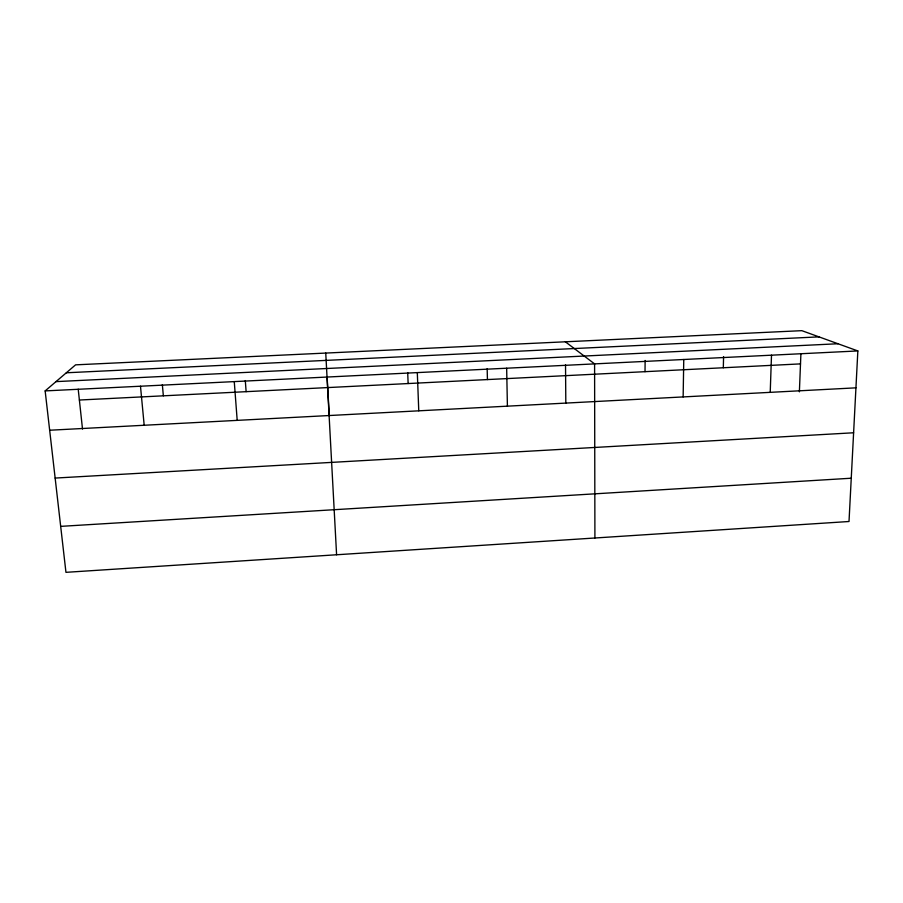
<?xml version="1.0" encoding="UTF-8"?>
<svg xmlns="http://www.w3.org/2000/svg" width="903" height="903" viewBox="0 0 903 903"><rect width="100%" height="100%" fill="white"/><g stroke="black" fill="none" stroke-linecap="round" stroke-linejoin="round"><path stroke-width="1.35" d="M645.024 371.686L645.126 360.466M683.142 396.925L683.763 359.496M723.314 367.758L723.585 356.617M770.225 392.342L771.501 355.184M799.381 391.846L800.893 354.202M857.85 350.94L849.012 521.505L65.953 572.333L45.15 390.909L75.592 364.846L801.841 330.667L857.85 350.94L45.15 390.909M60.682 526.37L851.258 478.218M55.139 478.071L853.606 432.774M49.654 430.234L855.942 387.839M79.385 400.029L800.498 363.886M55.997 381.619L837.984 343.75M66.314 372.781L818.987 336.875M565.346 341.797L594.592 363.886L594.908 537.996M78.211 389.204L82.512 429.072M140.484 386.213L144.187 425.268M162.348 384.633L163.353 395.819M234.261 381.608L237.196 420.369M245.3 380.558L246.124 391.676M327.078 376.54L329.29 415.64M336.593 554.769L325.746 353.073M407.693 372.578L408.133 383.549M417.31 372.6L418.766 410.831M487.168 368.672L487.428 379.576M506.662 368.21L507.407 406.169M565.526 364.823L565.82 403.201"/></g></svg>
